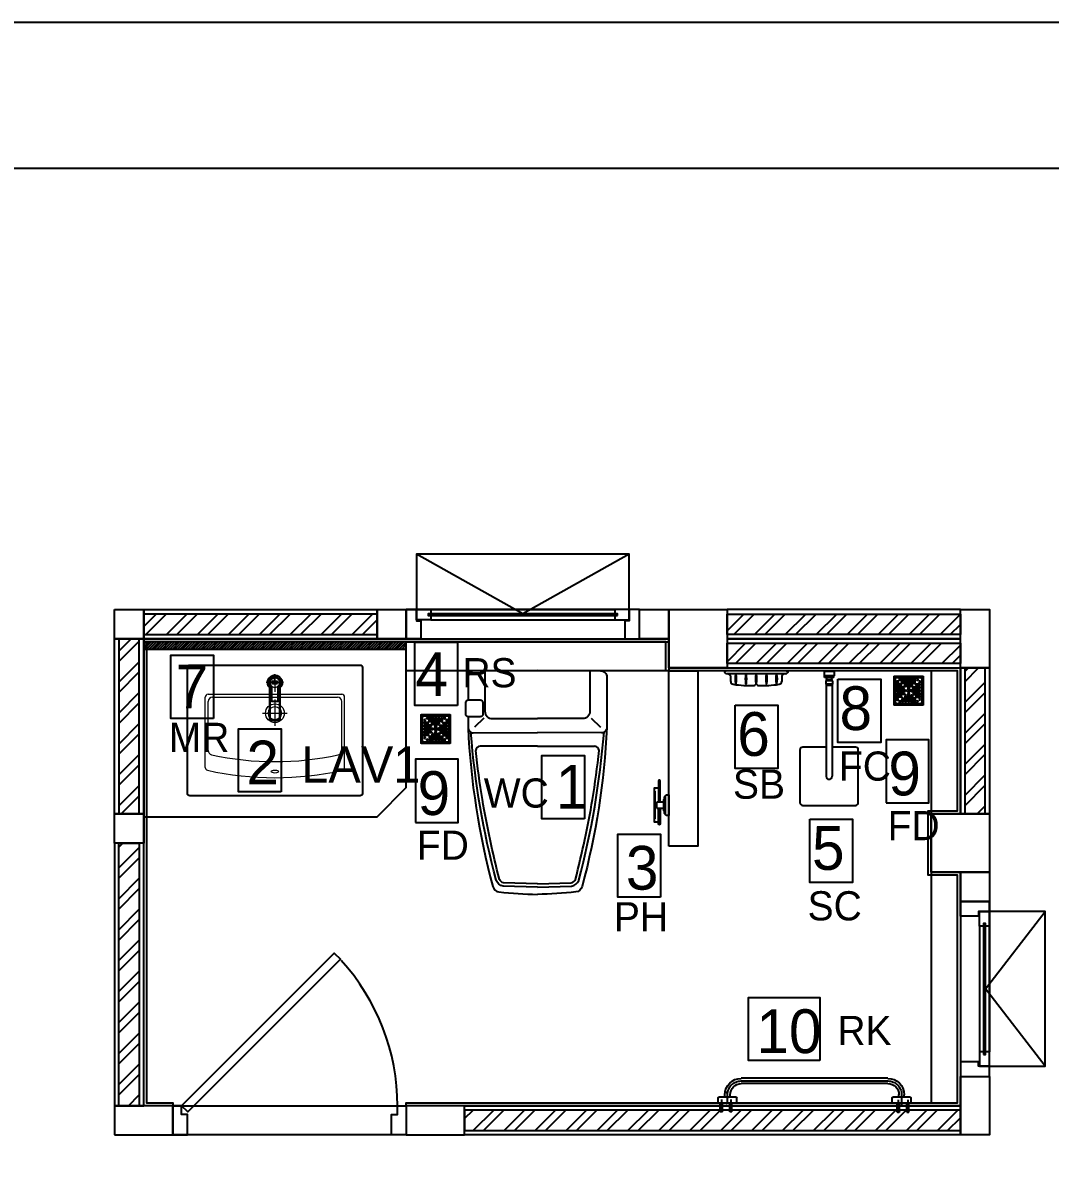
# Model space of a CAD drawing. Header units: inches. Extents: x -1366 to 1200, y -585 to 2545.
# Drawn here: x 527.78 to 533.06, y 1792.49 to 1798.32 of the extents above; entities that cross this region are included whole.
import ezdxf
from ezdxf.enums import TextEntityAlignment as Align

# ---------------------------------------------------------------- set-up
doc = ezdxf.new("R2010")
doc.units = ezdxf.units.IN
doc.header["$MEASUREMENT"] = 0
doc.header["$PDSIZE"] = 0.05
doc.linetypes.add('CENTER', pattern=[1.625, 1.25, -0.125, 0.125, -0.125])
doc.layers.get('0').update_dxf_attribs({"linetype": 'CONTINUOUS'})
for name, color, linetype in [('02___PRT_ALL_AXES', 7, 'CONTINUOUS'), ('COLM', 3, 'CONTINUOUS'), ('Counter', 6, 'CONTINUOUS'), ('DIM', 7, 'CONTINUOUS'), ('DIMS', 1, 'CONTINUOUS'), ('DOOR', 7, 'CONTINUOUS'), ('DOOR_SWNG', 1, 'CONTINUOUS'), ('FIXT', 5, 'CONTINUOUS'), ('Floor-Hatch', 251, 'CONTINUOUS'), ('HEAD', 7, 'CONTINUOUS'), ('SANITARY', 9, 'CONTINUOUS'), ('SN - Sanitary', 144, 'CONTINUOUS'), ('WALL', 7, 'CONTINUOUS'), ('Wall-1', 6, 'CONTINUOUS'), ('Wall-Tile', 4, 'CONTINUOUS'), ('WALL_HATC', 251, 'CONTINUOUS'), ('WC-DET', 8, 'CONTINUOUS'), ('WC-DET1', 15, 'CONTINUOUS'), ('WC-DET2', 15, 'CONTINUOUS'), ('WC-OUT', 9, 'CONTINUOUS'), ('WC-OUTL', 7, 'CONTINUOUS'), ('WC-SERIAL', 4, 'CONTINUOUS'), ('wind', 7, 'CONTINUOUS')]:
    doc.layers.add(name, color=color, linetype=linetype)
doc.layers.add('Bodr A3', color=13, linetype='CONTINUOUS', plot=False)
doc.layers.add('LAYER_1', color=5, linetype='CONTINUOUS', lineweight=50)
doc.styles.get("Standard").update_dxf_attribs({"font": 'THSarabunPSK.ttf'})
doc.styles.add('THAI', font='THSarabunPSK.ttf', dxfattribs={"height": 0.2})
doc.styles.add('Thai-S1', font='THSarabunPSK.ttf')
pattern_1 = [(224.99694, (483.1486, 1808.61976), (0.07954527, -0.07955375), []), (224.99694, (483.09556, 1808.61977), (0.07954527, -0.07955375), [])]

# ---------------------------------------------------------------- blocks, each defined once
blk = doc.blocks.new('VRH_FUVHU-W002AS_100 x100')
at = {"layer": 'SN - Sanitary'}
for points in [[(-48, -50), (48, -50, 0.414214), (50, -48), (50, 48, 0.414214), (48, 50), (-48, 50, 0.414214), (-50, 48), (-50, -48, 0.414214)], [(-40, -47), (40, -47, 0.414214), (47, -40), (47, 40, 0.414214), (40, 47), (-40, 47, 0.414214), (-47, 40), (-47, -40, 0.414214)], [(-40, -45), (40, -45, 0.414214), (45, -40), (45, 40, 0.414214), (40, 45), (-40, 45, 0.414214), (-45, 40), (-45, -40, 0.414214)], [(-17.5, 27.2, -1), (-22.8, 27.2), (-22.8, 38, -1), (-17.5, 38)], [(-7.5, 17, -1), (-12.8, 17), (-12.8, 38, -1), (-7.5, 38)], [(2.6, 10.8, -1), (-2.6, 10.8), (-2.6, 38, -1), (2.6, 38)], [(7.5, 17, 1), (12.8, 17), (12.8, 38, 1), (7.5, 38)], [(17.5, 27.2, 1), (22.8, 27.2), (22.8, 38, 1), (17.5, 38)], [(-27.2, 17.5, 1), (-27.2, 22.8), (-38, 22.8, 1), (-38, 17.5)], [(-17, 7.5, 1), (-17, 12.8), (-38, 12.8, 1), (-38, 7.5)], [(-10.8, -2.6, 1), (-10.8, 2.6), (-38, 2.6, 1), (-38, -2.6)], [(10.8, -2.6, -1), (10.8, 2.6), (38, 2.6, -1), (38, -2.6)], [(17, 7.5, -1), (17, 12.8), (38, 12.8, -1), (38, 7.5)], [(27.2, 17.5, -1), (27.2, 22.8), (38, 22.8, -1), (38, 17.5)], [(-17, -7.5, -1), (-17, -12.8), (-38, -12.8, -1), (-38, -7.5)], [(-27.2, -17.5, -1), (-27.2, -22.8), (-38, -22.8, -1), (-38, -17.5)], [(-17.5, -27.2, 1), (-22.8, -27.2), (-22.8, -38, 1), (-17.5, -38)], [(-7.5, -17, 1), (-12.8, -17), (-12.8, -38, 1), (-7.5, -38)], [(2.6, -10.8, 1), (-2.6, -10.8), (-2.6, -38, 1), (2.6, -38)], [(7.5, -17, -1), (12.8, -17), (12.8, -38, -1), (7.5, -38)], [(17, -7.5, 1), (17, -12.8), (38, -12.8, 1), (38, -7.5)], [(17.5, -27.2, -1), (22.8, -27.2), (22.8, -38, -1), (17.5, -38)], [(27.2, -17.5, 1), (27.2, -22.8), (38, -22.8, 1), (38, -17.5)]]:
    blk.add_lwpolyline(points, format="xyb", close=True, dxfattribs=at)
for points in [[(-47, 40), (-45, 40)], [(-40, 47), (-40, 45)], [(40, 47), (40, 45)], [(47, 40), (45, 40)], [(2, 0), (-2, 0)], [(0, -2), (0, 2)], [(-47, -40), (-45, -40)], [(-40, -47), (-40, -45)], [(40, -47), (40, -45)], [(47, -40), (45, -40)]]:
    blk.add_lwpolyline(points, dxfattribs=at)
for centre, radius in [((-30, 38), 2.64), ((30, 38), 2.64), ((-38, 30), 2.64), ((0, 0), 5), ((0, 0), 4), ((38, 30), 2.64), ((-38, -30), 2.64), ((-30, -38), 2.64), ((30, -38), 2.64), ((38, -30), 2.64)]:
    blk.add_circle(centre, radius, dxfattribs=at)
for radius, start, end in [(40.6, 101.6879, 108.2626), (38.9, 86.3226, 93.6774), (40.6, 71.7374, 78.3121), (40.6, 161.7374, 168.3121), (38.9, 176.3226, 183.6774), (38.9, 160.8012, 168.8398), (40.6, 145.9027, 154.4801), (35.8, 175.7776, 184.2224), (35.8, 159.0563, 167.8663), (38.9, 144.1822, 153.2733), (32.8, 175.3915, 184.6085), (32.8, 157.0415, 166.7399), (35.8, 140.4974, 150.7346), (30.8, 175.0942, 184.9058), (30.8, 155.4701, 165.8694), (32.8, 139.2775, 147.7606), (40.6, 115.5199, 124.0973), (38.9, 116.7267, 125.8178), (35.8, 119.2654, 129.5026), (32.8, 122.2394, 130.7225), (38.9, 101.1602, 109.1988), (35.8, 102.1337, 110.9437), (32.8, 103.2601, 112.9585), (30.8, 104.1306, 114.5299), (35.8, 85.7776, 94.2224), (32.8, 85.3915, 94.6085), (30.8, 85.0942, 94.9058), (38.9, 70.8012, 78.8398), (35.8, 69.0563, 77.8663), (32.8, 67.0415, 76.7399), (30.8, 65.4701, 75.8694), (40.6, 55.9027, 64.4801), (38.9, 54.1822, 63.2733), (35.8, 50.4974, 60.7346), (32.8, 49.2775, 57.7606), (32.8, 32.2394, 40.7225), (35.8, 29.2654, 39.5026), (30.8, 14.1306, 24.5299), (32.8, 13.2601, 22.9585), (30.8, 355.0942, 4.9058), (38.9, 26.7267, 35.8178), (32.8, 355.3915, 4.6085), (35.8, 12.1337, 20.9437), (40.6, 25.5199, 34.0973), (35.8, 355.7776, 4.2224), (38.9, 11.1602, 19.1988), (40.6, 11.6879, 18.2626), (38.9, 356.3226, 3.6774), (40.6, 191.6879, 198.2626), (38.9, 191.1602, 199.1988), (40.6, 205.5199, 214.0973), (35.8, 192.1337, 200.9437), (38.9, 206.7267, 215.8178), (32.8, 193.2601, 202.9585), (35.8, 209.2654, 219.5026), (30.8, 194.1306, 204.5299), (32.8, 212.2394, 220.7225), (35.8, 230.4974, 240.7346), (38.9, 234.1822, 243.2733), (40.6, 235.9027, 244.4801), (32.8, 229.2775, 237.7606), (30.8, 245.4701, 255.8694), (32.8, 247.0415, 256.7399), (35.8, 249.0563, 257.8663), (38.9, 250.8012, 258.8398), (40.6, 251.7374, 258.3121), (30.8, 265.0942, 274.9058), (32.8, 265.3915, 274.6085), (35.8, 265.7776, 274.2224), (38.9, 266.3226, 273.6774), (30.8, 284.1306, 294.5299), (32.8, 283.2601, 292.9585), (35.8, 282.1337, 290.9437), (38.9, 281.1602, 289.1988), (40.6, 281.6879, 288.2626), (32.8, 302.2394, 310.7225), (35.8, 299.2654, 309.5026), (38.9, 296.7267, 305.8178), (40.6, 295.5199, 304.0973), (32.8, 319.2775, 327.7606), (35.8, 320.4974, 330.7346), (30.8, 335.4701, 345.8694), (32.8, 337.0415, 346.7399), (38.9, 324.1822, 333.2733), (35.8, 339.0563, 347.8663), (40.6, 325.9027, 334.4801), (38.9, 340.8012, 348.8398), (40.6, 341.7374, 348.3121)]:
    blk.add_arc((0, 0), radius, start, end, dxfattribs=at)
blk = doc.blocks.new('PM753P')
at = {"layer": 'WC-DET'}
for points in [[(-0.061, -0.029), (-0.061, -0.035)], [(-0.0595, -0.029), (-0.0595, -0.035)], [(-0.0362, -0.029), (-0.0362, -0.035)], [(0.03, -0.011), (-0.03, -0.011)], [(-0.02, -0.014), (0.02, -0.014)], [(0.0352, -0.029), (0.0352, -0.035)], [(-0.048, -0.047), (0.047, -0.047)], [(-0.0433, -0.0485), (0.0417, -0.0485)]]:
    blk.add_lwpolyline(points, dxfattribs=at)
at = {"layer": 'WC-OUT'}
blk.add_lwpolyline([(0.02, -0.0145), (0.02, -0.0155, -0.414214), (0.0185, -0.017), (-0.0185, -0.017, -0.414214), (-0.02, -0.0155), (-0.02, -0.0145, 0.414214), (-0.0205, -0.014), (-0.0285, -0.014, -0.414214), (-0.03, -0.0125), (-0.03, -0.0115, 0.414214), (-0.0305, -0.011), (-0.032, -0.011, -0.414214), (-0.035, -0.008), (-0.035, 0), (0.035, 0), (0.035, -0.008, -0.414214), (0.032, -0.011), (0.0305, -0.011, 0.414214), (0.03, -0.0115), (0.03, -0.0125, -0.414214), (0.0285, -0.014), (0.0205, -0.014, 0.414214)], format="xyb", close=True, dxfattribs=at)
for points in [[(-0.011, -0.029), (-0.083, -0.029, 1), (-0.083, -0.035), (-0.011, -0.035)], [(0.011, -0.017), (0.011, -0.039, -0.181818), (-0.011, -0.039), (-0.011, -0.017)], [(0.011, -0.029), (0.064, -0.029, -1), (0.064, -0.035), (0.011, -0.035)]]:
    blk.add_lwpolyline(points, format="xyb", dxfattribs=at)
blk.add_lwpolyline([(-0.058, -0.035), (-0.058, -0.05), (0.057, -0.05), (0.057, -0.035)], dxfattribs=at)
blk.add_arc((-0.0828, -0.0319), 0.00287, 265.7151, 94.6963, dxfattribs=at)
at = {"layer": 'WC-SERIAL', "flags": 8}
blk.add_attdef('PM753', text='', height=0.03, dxfattribs=at).set_placement((0.007, -0.1009), align=Align.MIDDLE)
blk = doc.blocks.new('A$Cf44c07b2')
at = {"layer": 'WC-OUT'}
for p, q in [((0.0794, 0.1169), (0.5821, 0.1169)), ((0.0794, 0.0989), (0.5821, 0.0989)), ((0, 0.0329), (0, 0.0496)), ((0.0022, 0.0519), (0.0234, 0.0519)), ((0.0234, 0.0519), (0.0234, 0.0608)), ((0.0234, 0.0519), (0.0627, 0.0519)), ((0.0413, 0.0519), (0.0413, 0.0612)), ((0.065, 0.0329), (0.065, 0.0496)), ((0.5967, 0.0329), (0.5967, 0.0496)), ((0.5989, 0.0519), (0.6594, 0.0519)), ((0.6202, 0.0519), (0.6202, 0.0608)), ((0.6381, 0.0519), (0.6381, 0.0608)), ((0.6617, 0.0329), (0.6617, 0.0496)), ((0.065, 0.0329), (0, 0.0329)), ((0.6617, 0.0329), (0.5967, 0.0329))]:
    blk.add_line(p, q, dxfattribs=at)
at = {"layer": 'WC-OUT', "color": 251, "linetype": 'CENTER'}
for p, q in [((0.5821, 0.1079), (0.0794, 0.1079)), ((0.0112, 0.0437), (0.0112, 0)), ((0.0324, 0.0608), (0.0324, 0.0252)), ((0.0437, 0.0437), (0.0437, 0)), ((0.6179, 0.0442), (0.6179, 0.0005)), ((0.6292, 0.0519), (0.6292, 0.0608)), ((0.6292, 0.0306), (0.6292, 0.0503)), ((0.6503, 0.0442), (0.6503, 0.0005)), ((0.0072, 0.0222), (0.0079, 0.0202)), ((0.0073, 0.0224), (0.0086, 0.0224)), ((0.0074, 0.0224), (0.0074, 0.0329)), ((0.0074, 0.0045), (0.0074, 0.0215)), ((0.0077, 0.0045), (0.0074, 0.0045)), ((0.0075, 0.0018), (0.0079, 0.0046)), ((0.0077, 0.0045), (0.0076, 0.0045)), ((0.0085, 0.0045), (0.0077, 0.0045)), ((0.0087, 0.0222), (0.0079, 0.0202)), ((0.0143, 0.0011), (0.0081, 0.0011)), ((0.0139, 0.0045), (0.0085, 0.0045)), ((0.0098, 0.0045), (0.0088, 0.0025)), ((0.0131, 0.0017), (0.0093, 0.0017)), ((0.0111, 0.0045), (0.0111, 0.0174)), ((0.0114, 0.0174), (0.0111, 0.0174)), ((0.0114, 0.0045), (0.0114, 0.0174)), ((0.0126, 0.0045), (0.0136, 0.0025)), ((0.0137, 0.0222), (0.0145, 0.0202)), ((0.0152, 0.0224), (0.0139, 0.0224)), ((0.0147, 0.0045), (0.0139, 0.0045)), ((0.0153, 0.0222), (0.0145, 0.0202)), ((0.0149, 0.0018), (0.0145, 0.0046)), ((0.015, 0.0045), (0.0147, 0.0045)), ((0.0149, 0.0045), (0.0147, 0.0045)), ((0.015, 0.0224), (0.015, 0.0329)), ((0.015, 0.0045), (0.015, 0.0214)), ((0.0396, 0.0222), (0.0404, 0.0202)), ((0.0397, 0.0224), (0.0411, 0.0224)), ((0.0399, 0.0224), (0.0399, 0.0329)), ((0.0399, 0.0045), (0.0399, 0.0215)), ((0.0402, 0.0045), (0.0399, 0.0045)), ((0.04, 0.0018), (0.0404, 0.0046)), ((0.0402, 0.0045), (0.04, 0.0045)), ((0.0409, 0.0045), (0.0402, 0.0045)), ((0.0412, 0.0222), (0.0404, 0.0202)), ((0.0468, 0.0011), (0.0405, 0.0011)), ((0.0464, 0.0045), (0.0409, 0.0045)), ((0.0423, 0.0045), (0.0413, 0.0025)), ((0.0456, 0.0017), (0.0418, 0.0017)), ((0.0435, 0.0045), (0.0435, 0.0174)), ((0.0438, 0.0174), (0.0435, 0.0174)), ((0.0438, 0.0045), (0.0438, 0.0174)), ((0.0451, 0.0045), (0.0461, 0.0025)), ((0.0462, 0.0222), (0.047, 0.0202)), ((0.0476, 0.0224), (0.0463, 0.0224)), ((0.0471, 0.0045), (0.0464, 0.0045)), ((0.0478, 0.0222), (0.047, 0.0202)), ((0.0473, 0.0018), (0.047, 0.0046)), ((0.0474, 0.0045), (0.0471, 0.0045)), ((0.0473, 0.0045), (0.0471, 0.0045)), ((0.0474, 0.0224), (0.0474, 0.0329)), ((0.0474, 0.0045), (0.0474, 0.0214)), ((0.6138, 0.0227), (0.6146, 0.0207)), ((0.6139, 0.0229), (0.6153, 0.0229)), ((0.6141, 0.0229), (0.6141, 0.0334)), ((0.6141, 0.005), (0.6141, 0.0219)), ((0.6141, 0.005), (0.6144, 0.005)), ((0.6142, 0.0023), (0.6146, 0.0051)), ((0.6142, 0.005), (0.6144, 0.005)), ((0.6144, 0.005), (0.6152, 0.005)), ((0.6154, 0.0227), (0.6146, 0.0207)), ((0.6148, 0.0016), (0.621, 0.0016)), ((0.6152, 0.005), (0.6206, 0.005)), ((0.6165, 0.005), (0.6155, 0.003)), ((0.616, 0.0022), (0.6198, 0.0022)), ((0.6178, 0.005), (0.6178, 0.0179)), ((0.6178, 0.0179), (0.618, 0.0179)), ((0.618, 0.005), (0.618, 0.0179)), ((0.6193, 0.005), (0.6203, 0.003)), ((0.6204, 0.0227), (0.6212, 0.0207)), ((0.6218, 0.0229), (0.6205, 0.0229)), ((0.6206, 0.005), (0.6214, 0.005)), ((0.622, 0.0227), (0.6212, 0.0207)), ((0.6216, 0.0023), (0.6212, 0.0051)), ((0.6214, 0.005), (0.6217, 0.005)), ((0.6214, 0.005), (0.6216, 0.005)), ((0.6217, 0.0229), (0.6217, 0.0334)), ((0.6217, 0.005), (0.6217, 0.022)), ((0.6463, 0.0227), (0.647, 0.0207)), ((0.6464, 0.0229), (0.6477, 0.0229)), ((0.6466, 0.0229), (0.6466, 0.0334)), ((0.6466, 0.005), (0.6466, 0.0219)), ((0.6466, 0.005), (0.6469, 0.005)), ((0.6467, 0.0023), (0.6471, 0.0051)), ((0.6467, 0.005), (0.6469, 0.005)), ((0.6469, 0.005), (0.6476, 0.005)), ((0.6478, 0.0227), (0.647, 0.0207)), ((0.6472, 0.0016), (0.6535, 0.0016)), ((0.6476, 0.005), (0.6531, 0.005)), ((0.6489, 0.005), (0.648, 0.003)), ((0.6485, 0.0022), (0.6522, 0.0022)), ((0.6502, 0.005), (0.6502, 0.0179)), ((0.6502, 0.0179), (0.6505, 0.0179)), ((0.6505, 0.005), (0.6505, 0.0179)), ((0.6517, 0.005), (0.6527, 0.003)), ((0.6528, 0.0227), (0.6536, 0.0207)), ((0.6543, 0.0229), (0.653, 0.0229)), ((0.6531, 0.005), (0.6538, 0.005)), ((0.6544, 0.0227), (0.6536, 0.0207)), ((0.654, 0.0023), (0.6536, 0.0051)), ((0.6538, 0.005), (0.6541, 0.005)), ((0.6538, 0.005), (0.654, 0.005)), ((0.6541, 0.0229), (0.6541, 0.0334)), ((0.6541, 0.005), (0.6541, 0.022))]:
    blk.add_line(p, q, dxfattribs=at)
for centre in [(0.0112, 0.0202), (0.0437, 0.0202), (0.6179, 0.0207), (0.6503, 0.0207)]:
    blk.add_circle(centre, 0.00118, dxfattribs=at)
at = {"layer": 'WC-OUT'}
for centre, radius, start, end in [((0.0794, 0.0608), 0.056, 90, 180), ((0.5821, 0.0608), 0.056, 0, 90), ((0.0794, 0.0608), 0.0381, 90, 180), ((0.5821, 0.0608), 0.0381, 0, 90), ((0.0022, 0.0496), 0.00224, 90, 180), ((0.0627, 0.0496), 0.00224, 0, 90), ((0.5989, 0.0496), 0.00224, 90, 180), ((0.6594, 0.0496), 0.00224, 0, 90)]:
    blk.add_arc(centre, radius, start, end, dxfattribs=at)
at = {"layer": 'WC-OUT', "color": 251, "linetype": 'CENTER'}
for centre, radius, start, end in [((0.0794, 0.0608), 0.0471, 90, 180), ((0.5821, 0.0608), 0.0471, 0, 90), ((0.0073, 0.0223), 0.00014, 90, 201.1557), ((0.0081, 0.0017), 0.00056, 172.2348, 270), ((0.0081, 0.0042), 0.000472, 36.4635, 143.5365), ((0.0086, 0.0223), 0.00014, 338.8443, 90), ((0.0093, 0.0022), 0.00056, 153.4349, 270), ((0.0131, 0.0022), 0.00056, 270, 26.5651), ((0.0139, 0.0223), 0.00014, 90, 201.1557), ((0.0143, 0.0042), 0.000472, 36.4635, 143.5365), ((0.0143, 0.0017), 0.00056, 270, 7.7652), ((0.0152, 0.0223), 0.00014, 338.8443, 90), ((0.0397, 0.0223), 0.00014, 90, 201.1557), ((0.0405, 0.0017), 0.00056, 172.2348, 270), ((0.0406, 0.0042), 0.000472, 36.4635, 143.5365), ((0.0411, 0.0223), 0.00014, 338.8443, 90), ((0.0418, 0.0022), 0.00056, 153.4349, 270), ((0.0456, 0.0022), 0.00056, 270, 26.5651), ((0.0463, 0.0223), 0.00014, 90, 201.1557), ((0.0468, 0.0042), 0.000472, 36.4635, 143.5365), ((0.0468, 0.0017), 0.00056, 270, 7.7652), ((0.0476, 0.0223), 0.00014, 338.8443, 90), ((0.6139, 0.0228), 0.00014, 90, 201.1557), ((0.6148, 0.0022), 0.00056, 172.2348, 270), ((0.6148, 0.0047), 0.000472, 36.4635, 143.5365), ((0.6153, 0.0228), 0.00014, 338.8443, 90), ((0.616, 0.0027), 0.00056, 153.4349, 270), ((0.6198, 0.0027), 0.00056, 270, 26.5651), ((0.6205, 0.0228), 0.00014, 90, 201.1557), ((0.621, 0.0047), 0.000472, 36.4635, 143.5365), ((0.621, 0.0022), 0.00056, 270, 7.7652), ((0.6218, 0.0228), 0.00014, 338.8443, 90), ((0.6464, 0.0228), 0.00014, 90, 201.1557), ((0.6472, 0.0022), 0.00056, 172.2348, 270), ((0.6473, 0.0047), 0.000472, 36.4635, 143.5365), ((0.6477, 0.0228), 0.00014, 338.8443, 90), ((0.6485, 0.0027), 0.00056, 153.4349, 270), ((0.6522, 0.0027), 0.00056, 270, 26.5651), ((0.653, 0.0228), 0.00014, 90, 201.1557), ((0.6534, 0.0047), 0.000472, 36.4635, 143.5365), ((0.6535, 0.0022), 0.00056, 270, 7.7652), ((0.6543, 0.0228), 0.00014, 338.8443, 90)]:
    blk.add_arc(centre, radius, start, end, dxfattribs=at)
blk.add_point((0.6292, 0.0503), dxfattribs=at)
at = {"layer": 'WC-OUT'}
blk.add_point((0.6292, 0.0328), dxfattribs=at)
blk = doc.blocks.new('ct0150p')
at = {"layer": 'WC-OUT', "color": 251, "linetype": 'CENTER'}
blk.add_point((0.6005, 0.0357), dxfattribs=at)
at = {"layer": 'WC-OUT'}
blk.add_point((0.6005, -0.0012), dxfattribs=at)
blk.add_blockref('A$Cf44c07b2', (-0.0323, -0.0329))
blk = doc.blocks.new('C805P')
at = {"layer": 'DIMS', "linetype": 'ByBlock'}
for p in [(-0.11, 0), (0.11, 0), (0.11, 0)]:
    blk.add_point(p, dxfattribs=at)
at = {"layer": 'WC-DET1'}
blk.add_line((0.0975, -0.01), (-0.0975, -0.01), dxfattribs=at)
for centre, radius, start, end in [((0.0349, -0.0275), 0.1074, 171.1982, 188.8018), ((-0.07, -0.0113), 0.00125, 8.8018, 171.1982), ((-0.1749, -0.0275), 0.1074, 351.1982, 8.8018), ((0.0699, -0.0275), 0.1074, 171.1982, 188.8018), ((-0.035, -0.0113), 0.00125, 8.8018, 171.1982), ((-0.1399, -0.0275), 0.1074, 351.1982, 8.8018), ((0.1049, -0.0275), 0.1074, 171.1982, 188.8018), ((0, -0.0113), 0.00125, 8.8018, 171.1982), ((-0.1049, -0.0275), 0.1074, 351.1982, 8.8018), ((0.1399, -0.0275), 0.1074, 171.1982, 188.8018), ((0.035, -0.0113), 0.00125, 8.8018, 171.1982), ((-0.0699, -0.0275), 0.1074, 351.1982, 8.8018), ((0.1749, -0.0275), 0.1074, 171.1982, 188.8018), ((0.07, -0.0113), 0.00125, 8.8018, 171.1982), ((-0.0349, -0.0275), 0.1074, 351.1982, 8.8018), ((-0.07, -0.0437), 0.00125, 188.8018, 351.1982), ((-0.035, -0.0437), 0.00125, 188.8018, 351.1982), ((0, -0.0437), 0.00125, 188.8018, 351.1982), ((0.035, -0.0437), 0.00125, 188.8018, 351.1982), ((0.07, -0.0437), 0.00125, 188.8018, 351.1982)]:
    blk.add_arc(centre, radius, start, end, dxfattribs=at)
at = {"layer": 'WC-OUTL'}
for p, q in [((-0.11, 0), (-0.1025, 0)), ((0.1025, 0), (-0.1025, 0)), ((0.1025, 0), (0.11, 0)), ((-0.0975, -0.01), (-0.1, -0.01)), ((-0.0875, -0.036), (-0.0875, -0.02)), ((0.0875, -0.02), (0.0875, -0.036)), ((0.1, -0.01), (0.0975, -0.01))]:
    blk.add_line(p, q, dxfattribs=at)
for centre, radius, start, end in [((-0.1, 0), 0.01, 180, 270), ((0.1, 0), 0.01, 270, 0), ((-0.0975, -0.02), 0.01, 0, 90), ((-0.0775, -0.036), 0.01, 180, 264.1326), ((0.0775, -0.036), 0.01, 275.8674, 0), ((0.0975, -0.02), 0.01, 90, 180), ((-0.0233, 0.3009), 0.3512, 260.9568, 272.6453), ((-0.0071, -0.045), 0.005, 269.4695, 340.3964), ((0, -0.0475), 0.0025, 19.6036, 160.3964), ((0.0071, -0.045), 0.005, 199.6036, 270.5305), ((0.0233, 0.3009), 0.3512, 267.3547, 279.0432)]:
    blk.add_arc(centre, radius, start, end, dxfattribs=at)
at = {"layer": 'WC-SERIAL', "flags": 3}
blk.add_attdef('SERIAL', text='', height=0.0121, dxfattribs=at).set_placement((0.0038, -0.0654), align=Align.TOP_CENTER)
blk = doc.blocks.new('dr080sl3')
at = {"layer": 'DOOR'}
for points in [[(-0.37, 0.05), (0.1533, 0.5733), (0.1745, 0.552), (-0.3488, 0.0288)], [(-0.4, 0.05), (-0.4, -0.05), (-0.35, -0.05), (-0.35, 0.02), (-0.37, 0.02), (-0.37, 0.05)], [(0.4, 0.05), (0.4, -0.05), (0.35, -0.05), (0.35, 0.02), (0.37, 0.02), (0.37, 0.05)]]:
    blk.add_lwpolyline(points, close=True, dxfattribs=at)
at = {"layer": 'DOOR_SWNG'}
blk.add_arc((-0.37, 0.05), 0.74, 0, 42.2737, dxfattribs=at)
blk = doc.blocks.new('ct1113ap')
h = blk.add_hatch()
h.set_pattern_fill('ANSI31', color=1, style=0)
h.set_pattern_definition([(45, (-850.48847, 321.96483), (-0.088388348, 0.088388348), [])])
h.paths.add_polyline_path([(1.5, 2.1, 1), (-1.5, 2.1, 1)])
h.paths.add_polyline_path([(1.1, 2.1, -1), (-1.1, 2.1, -1)], flags=16)
h.paths.add_polyline_path([(1.5, -5.3, 1), (-1.5, -5.3, 1)])
h.paths.add_polyline_path([(1.1, -5.3, -1), (-1.1, -5.3, -1)], flags=16)
h.paths.add_polyline_path([(2.7, -6.8), (1.5, -6.8), (1.5, -8), (2.7, -8)])
h.paths.add_polyline_path([(-0.6, 4.4, -3.621207), (0.6, 4.4), (0.8, 4.1, 3.20425), (-0.9, 4.1)])
h.paths.add_polyline_path([(1.1, -2.5), (-1.5, -2.5), (-1.5, -2.9), (1.1, -2.9), (1.1, -3.7), (1.5, -3.7), (1.5, -1.8), (1.1, -1.8)])
h.paths.add_polyline_path([(1.1, -0.3), (-1.5, -0.3), (-1.5, -0.7), (1.1, -0.7), (1.1, -1.5), (1.5, -1.5), (1.5, 0.4), (1.1, 0.4)])
at = {"color": 7, "linetype": 'Continuous'}
for p, q in [((-130, 14), (-130, -14)), ((-64, -11), (-64, 11)), ((-63, 12), (-14, 12)), ((-14, -12), (-63, -12))]:
    blk.add_line(p, q, dxfattribs=at)
at = {"color": 6, "linetype": 'Continuous'}
for p, q in [((-129, 14.2), (-129, -14.2)), ((-127, 16.2), (-127, 17)), ((-63.5, -11.1), (-63.5, 11.1)), ((-63, 12), (-63, 11.6)), ((-63, 11.6), (-14, 11.6)), ((-14, 12), (-14, 11.6)), ((-127, -16.2), (-127, -17)), ((-63, -12), (-63, -11.6)), ((-14, -11.6), (-63, -11.6)), ((-14, -12), (-14, -11.6))]:
    blk.add_line(p, q, dxfattribs=at)
at = {"color": 6}
for p, q in [((-0.6, 4.4), (-0.9, 4.1)), ((0.8, 4.1), (0.6, 4.4))]:
    blk.add_line(p, q, dxfattribs=at)
at = {"color": 6, "linetype": 'CENTER'}
blk.add_line((2, 0), (28.8, 0), dxfattribs=at)
at = {"color": 7, "linetype": 'Continuous'}
for centre, radius, start, end in [((-127, 14), 3, 90, 180), ((-63, 11), 1, 90, 180), ((-14, 15), 3, 270, 312.9703), ((0, 0), 17.5, 227.0297, 132.9703), ((-127, -14), 3, 180, 270), ((-63, -11), 1, 180, 270), ((-14, -15), 3, 47.0297, 90)]:
    blk.add_arc(centre, radius, start, end, dxfattribs=at)
at = {"color": 6, "linetype": 'Continuous'}
for centre, start, end in [((-14, 15.1), 270.0283, 313.2038), ((-14, -15.1), 46.7962, 89.9717)]:
    blk.add_arc(centre, 3.49, start, end, dxfattribs=at)
for points, knots in [([(-129, 14.2), (-129.1, 14.2), (-129.4, 14.2), (-129.6, 14.1), (-129.8, 14.1), (-129.9, 14.1), (-130, 14), (-130, 14), (-130, 14), (-130, 14)], [0, 0, 0, 0, 0.37083, 0.686781, 0.809347, 0.902724, 0.937689, 0.964954, 1, 1, 1, 1]), ([(-127, 16.2), (-127.3, 16.2), (-127.8, 16.1), (-128.5, 15.6), (-128.9, 14.9), (-129, 14.4), (-129, 14.2)], [0, 0, 0, 0, 0.251576, 0.502087, 0.751307, 1, 1, 1, 1]), ([(-64, 11), (-64, 11), (-64, 11), (-63.9, 11), (-63.8, 11.1), (-63.7, 11.1), (-63.6, 11.1), (-63.5, 11.1)], [0, 0, 0, 0, 0.033642, 0.095139, 0.310943, 0.62784, 1, 1, 1, 1]), ([(-63.5, 11.1), (-63.5, 11.1), (-63.5, 11.3), (-63.4, 11.4), (-63.2, 11.6), (-63.1, 11.6), (-63, 11.6)], [0, 0, 0, 0, 0.248974, 0.49844, 0.748767, 1, 1, 1, 1]), ([(-11.9, 12.8), (-11.9, 12.8), (-11.9, 12.8), (-11.9, 12.8), (-11.9, 12.8), (-11.8, 12.7), (-11.7, 12.6), (-11.6, 12.6), (-11.6, 12.5)], [0, 0, 0, 0, 0.029366, 0.087835, 0.178504, 0.299273, 0.616465, 1, 1, 1, 1]), ([(-11.6, 12.5), (-11, 13.1), (-9.7, 14.1), (-7.6, 15.4), (-5.3, 16.3), (-2.9, 16.9), (-0.4, 17.2), (2.1, 17), (4.5, 16.6), (6.9, 15.7), (9, 14.6), (11, 13.1), (12.8, 11.4), (14.3, 9.4), (15.5, 7.2), (16.3, 4.9), (16.9, 2.5), (17, 0.8), (17, 0)], [0, 0, 0, 0, 0.062313, 0.124704, 0.187205, 0.249822, 0.312517, 0.375223, 0.437872, 0.500414, 0.562837, 0.62517, 0.687469, 0.749798, 0.81221, 0.874726, 0.937336, 1, 1, 1, 1]), ([(17, 0), (17, -0.8), (16.9, -2.5), (16.3, -4.9), (15.5, -7.2), (14.3, -9.4), (12.8, -11.4), (11, -13.1), (9, -14.6), (6.9, -15.7), (4.5, -16.6), (2.1, -17), (-0.4, -17.2), (-2.9, -16.9), (-5.3, -16.3), (-7.6, -15.4), (-9.7, -14.1), (-11, -13.1), (-11.6, -12.5)], [0, 0, 0, 0, 0.062697, 0.125333, 0.18786, 0.250273, 0.312598, 0.37489, 0.437216, 0.499632, 0.562167, 0.624809, 0.687509, 0.750197, 0.81281, 0.875306, 0.937693, 1, 1, 1, 1]), ([(-129, -14.2), (-129.1, -14.2), (-129.4, -14.2), (-129.6, -14.1), (-129.8, -14.1), (-129.9, -14.1), (-130, -14), (-130, -14), (-130, -14), (-130, -14)], [0, 0, 0, 0, 0.37083, 0.686781, 0.809347, 0.902724, 0.937689, 0.964954, 1, 1, 1, 1]), ([(-129, -14.2), (-129, -14.4), (-128.9, -14.9), (-128.5, -15.6), (-127.8, -16.1), (-127.3, -16.2), (-127, -16.2)], [0, 0, 0, 0, 0.248784, 0.49809, 0.74852, 1, 1, 1, 1]), ([(-64, -11), (-64, -11), (-64, -11), (-63.9, -11), (-63.8, -11.1), (-63.7, -11.1), (-63.6, -11.1), (-63.5, -11.1)], [0, 0, 0, 0, 0.033642, 0.095139, 0.310943, 0.62784, 1, 1, 1, 1]), ([(-63, -11.6), (-63.1, -11.6), (-63.2, -11.6), (-63.4, -11.4), (-63.5, -11.3), (-63.5, -11.1), (-63.5, -11.1)], [0, 0, 0, 0, 0.251439, 0.50194, 0.751233, 1, 1, 1, 1]), ([(-11.9, -12.8), (-11.9, -12.8), (-11.9, -12.8), (-11.9, -12.8), (-11.9, -12.8), (-11.8, -12.7), (-11.7, -12.6), (-11.6, -12.6), (-11.6, -12.5)], [0, 0, 0, 0, 0.029366, 0.087835, 0.178504, 0.299273, 0.616465, 1, 1, 1, 1])]:
    blk.add_open_spline(points, degree=3, knots=knots, dxfattribs=at)
at = {"layer": '02___PRT_ALL_AXES', "color": 7, "linetype": 'Continuous'}
for p, q in [((-4.1, 17), (-127, 17)), ((-127, -17), (-4.1, -17))]:
    blk.add_line(p, q, dxfattribs=at)
at = {"layer": '02___PRT_ALL_AXES', "color": 6, "linetype": 'Continuous'}
for p, q in [((-6.7, 16.2), (-127, 16.2)), ((-127, -16.2), (-6.7, -16.2))]:
    blk.add_line(p, q, dxfattribs=at)
at = {"layer": '02___PRT_ALL_AXES', "color": 7, "linetype": 'Continuous'}
blk.add_arc((0, 0), 25, 222.8438, 137.1562, dxfattribs=at)
at = {"layer": '02___PRT_ALL_AXES', "color": 6, "linetype": 'Continuous'}
blk.add_arc((0, 0), 24, 225.1054, 134.8946, dxfattribs=at)
at = {"layer": 'LAYER_1', "color": 6}
for p, q in [((1.1, 0.4), (1.1, -0.3)), ((1.5, 0.4), (1.1, 0.4)), ((1.5, -1.5), (1.5, 0.4)), ((1.1, -0.3), (-1.5, -0.3)), ((-1.5, -0.3), (-1.5, -0.7)), ((-1.5, -0.7), (1.1, -0.7)), ((1.1, -2.5), (-1.5, -2.5)), ((-1.5, -2.5), (-1.5, -2.9)), ((-1.5, -2.9), (1.1, -2.9)), ((1.1, -0.7), (1.1, -1.5)), ((1.1, -1.5), (1.5, -1.5)), ((1.1, -1.8), (1.1, -2.5)), ((1.5, -1.8), (1.1, -1.8)), ((1.1, -2.9), (1.1, -3.7)), ((1.1, -3.7), (1.5, -3.7)), ((1.5, -3.7), (1.5, -1.8)), ((2.7, -6.8), (1.5, -6.8)), ((1.5, -6.8), (1.5, -8)), ((1.5, -8), (2.7, -8)), ((2.7, -6.8), (2.7, -8))]:
    blk.add_line(p, q, dxfattribs=at)
for centre, radius in [((0, 2.1), 1.5), ((0, 2.1), 1.1), ((0, -5.3), 1.5), ((0, -5.3), 1.1)]:
    blk.add_circle(centre, radius, dxfattribs=at)
for radius, start, end in [(1.5, 304.1538, 234.8243), (1.1, 300.284, 238.5338)]:
    blk.add_arc((0, 5.3), radius, start, end, dxfattribs=at)
blk = doc.blocks.new('TF0504P-Acacia')
at = {"layer": 'WC-DET', "lineweight": 13}
for p, q in [((0.0001, -0.0321), (0, -0.092)), ((0.0289, -0.06), (-0.0298, -0.06)), ((-0.239, -0.3509), (-0.239, -0.11)), ((-0.229, -0.1), (0.229, -0.1)), ((-0.214, -0.11), (0.214, -0.11)), ((0.239, -0.3509), (0.239, -0.11)), ((-0.229, -0.2928), (-0.229, -0.125)), ((0, -0.1185), (0, -0.2083)), ((0.229, -0.2928), (0.229, -0.125)), ((-0.0431, -0.165), (0.0415, -0.165))]:
    blk.add_line(p, q, dxfattribs=at)
for centre, radius in [((0, -0.06), 0.0175), ((0, -0.165), 0.032), ((0, -0.165), 0.0225)]:
    blk.add_circle(centre, radius, dxfattribs=at)
for centre, radius, start, end in [((-0.229, -0.11), 0.01, 90, 180), ((-0.214, -0.125), 0.015, 90, 180), ((0.214, -0.125), 0.015, 0, 90), ((0.229, -0.11), 0.01, 0, 90), ((-0.214, -0.2928), 0.015, 180, 257.6249), ((0, 0.6825), 1.0135, 257.6249, 282.3751), ((0.214, -0.2928), 0.015, 282.3751, 0), ((-0.229, -0.3509), 0.01, 180, 257.5062), ((0, 0.6816), 1.0676, 257.495, 282.505), ((0.229, -0.3509), 0.01, 282.4938, 0)]:
    blk.add_arc(centre, radius, start, end, dxfattribs=at)
blk.add_ellipse((0, -0.3649), major_axis=(-0.0125, 0), ratio=0.4, dxfattribs=at)
at = {"layer": 'WC-OUT'}
blk.add_lwpolyline([(-0.292, -0.448, -0.414214), (-0.3, -0.44), (-0.3, -0.008, -0.414214), (-0.292, 0), (0.292, 0, -0.414214), (0.3, -0.008), (0.3, -0.44, -0.414214), (0.292, -0.448)], format="xyb", close=True, dxfattribs=at)
at = {"layer": 'WC-OUT', "xscale": -0.001, "yscale": 0.001, "zscale": 0.001, "rotation": 270}
blk.add_blockref('ct1113ap', (0, -0.06), dxfattribs=at)
at = {"layer": 'WC-SERIAL', "flags": 3}
blk.add_attdef('SERIAL', text='', height=0.025, dxfattribs=at).set_placement((0.0039, -0.2584), align=Align.CENTER)
blk = doc.blocks.new('CT002P')
at = {"layer": 'WC-DET1'}
for p, q in [((-0.0159, 0), (-0.0159, -0.0025)), ((0.0159, 0), (-0.0159, 0)), ((0.0159, 0), (0.0159, -0.0025)), ((-0.0169, -0.0025), (-0.0169, -0.0164)), ((-0.0161, -0.0025), (-0.0169, -0.0025)), ((0.0169, -0.0164), (-0.0169, -0.0164)), ((0.0169, -0.0025), (-0.0161, -0.0025)), ((-0.0159, -0.0223), (-0.0159, -0.0164)), ((0.0159, -0.0223), (-0.0159, -0.0223)), ((0.0114, -0.0339), (-0.0114, -0.0339)), ((-0.0114, -0.0339), (-0.0114, -0.0453)), ((-0.0099, -0.0299), (-0.0099, -0.0339)), ((-0.0099, -0.0299), (0.0099, -0.0299)), ((-0.0074, -0.0276), (-0.0074, -0.0289)), ((0.0074, -0.0276), (0.0074, -0.0289)), ((0.0099, -0.0339), (0.0099, -0.0299)), ((0.0114, -0.0339), (0.0114, -0.0453)), ((0.0159, -0.0223), (0.0159, -0.0164)), ((0.0169, -0.0025), (0.0169, -0.0164)), ((-0.0114, -0.0453), (-0.0109, -0.0458)), ((-0.0114, -0.0453), (-0.0109, -0.0458)), ((0.0114, -0.0453), (-0.0114, -0.0453)), ((0.0109, -0.0458), (-0.0109, -0.0458)), ((-0.0102, -0.0458), (-0.0102, -0.3612)), ((-0.0102, -0.0478), (-0.0092, -0.0468)), ((0.0102, -0.0478), (-0.0102, -0.0478)), ((-0.0102, -0.0488), (0.0102, -0.0488)), ((-0.0092, -0.0468), (-0.0092, -0.0458)), ((0.0092, -0.0468), (-0.0092, -0.0468)), ((0.0092, -0.0468), (0.0092, -0.0458)), ((0.0102, -0.0478), (0.0092, -0.0468)), ((0.0102, -0.0458), (0.0102, -0.3612)), ((0.0114, -0.0453), (0.0109, -0.0458)), ((0.0114, -0.0453), (0.0109, -0.0458))]:
    blk.add_line(p, q, dxfattribs=at)
blk.add_lwpolyline([(-0.0102, -0.2612), (-0.09, -0.2612, 0.414214), (-0.1, -0.2712), (-0.1, -0.4512, 0.414214), (-0.09, -0.4612), (0.09, -0.4612, 0.414214), (0.1, -0.4512), (0.1, -0.2712, 0.414214), (0.09, -0.2612), (0.0102, -0.2612)], format="xyb", dxfattribs=at)
for centre, radius, start, end in [((0, -0.0161), 0.0129, 209.0833, 230.7035), ((-0.0084, -0.0289), 0.000992, 270, 0), ((-0.0094, -0.0276), 0.00198, 0, 50.7035), ((0.0094, -0.0276), 0.00199, 129.2965, 180), ((0.0084, -0.0289), 0.000992, 180, 270), ((0, -0.0161), 0.0129, 309.2965, 330.9167), ((0, -0.3612), 0.0102, 180, 0)]:
    blk.add_arc(centre, radius, start, end, dxfattribs=at)
blk = doc.blocks.new('C106P')
for points in [[(0, 0), (-0.216, -0.0009, 0.414214), (-0.238, -0.0229), (-0.238, -0.1012, 0.415321)], [(0, 0), (0.216, -0.0009, -0.414214), (0.238, -0.0229), (0.238, -0.1959, -0.414214)], [(-0.2358, -0.1589, -0.414214), (-0.2458, -0.1489), (-0.2458, -0.1109, -0.414214), (-0.2358, -0.1009)], [(-0.238, -0.1587), (-0.238, -0.1959, 0.414214)], [(-0.238, -0.1959, 0.053479), (-0.153, -0.7409, 0.308223), (-0.132, -0.7589, 0.014301), (0, -0.7679, 1.437855)], [(0.238, -0.1959, -0.053479), (0.153, -0.7409, -0.308223), (0.132, -0.7589, -0.014301), (0, -0.7679, -1.437855)]]:
    blk.add_lwpolyline(points, format="xyb")
at = {"layer": 'WC-DET1'}
for q in [(-0.1959, -0.2599), (0.1959, -0.2599)]:
    blk.add_line((0, -0.26), q, dxfattribs=at)
for points in [[(-0.18, -0.0009), (-0.18, -0.1399, 0.414214), (-0.155, -0.1649), (0, -0.165)], [(0.18, -0.0009), (0.18, -0.1399, -0.414214), (0.155, -0.1649), (0, -0.165)], [(-0.2358, -0.1009), (-0.1968, -0.1009, -0.414214), (-0.1868, -0.1109), (-0.1868, -0.1489, -0.414214), (-0.1968, -0.1589), (-0.2358, -0.1589, -0.414214)], [(0, -0.7314), (-0.1161, -0.7281, -0.234182), (-0.1306, -0.716, -0.017795), (-0.1889, -0.4427, -0.014884), (-0.2111, -0.274, -0.020376)], [(0, -0.7314), (0.1161, -0.7281, 0.234182), (0.1306, -0.716, 0.017795), (0.1889, -0.4427, 0.014884), (0.2111, -0.274, 0.020376)]]:
    blk.add_lwpolyline(points, format="xyb", dxfattribs=at)
at = {"layer": 'WC-DET1', "color": 7}
for points in [[(-0.238, -0.1959, 0.414214), (-0.22, -0.2139), (0, -0.213)], [(0.238, -0.1959, -0.414214), (0.22, -0.2139), (0, -0.213)]]:
    blk.add_lwpolyline(points, format="xyb", dxfattribs=at)
at = {"layer": 'WC-DET1'}
for centre, start, end in [((-0.1961, -0.275), 89.4423, 176.382), ((0.1961, -0.275), 3.618, 90.5577)]:
    blk.add_arc(centre, 0.0151, start, end, dxfattribs=at)
at = {"layer": 'WC-DET2'}
for points in [[(-0.184, -0.1639), (-0.216, -0.1939)], [(0.184, -0.1639), (0.216, -0.1939)]]:
    blk.add_lwpolyline(points, dxfattribs=at)
for points in [[(-0.0001, -0.7428), (-0.1173, -0.7394, -0.254323), (-0.1414, -0.7196, -0.000064), (-0.1417, -0.7186, -0.04487), (-0.2282, -0.212)], [(0.0001, -0.7428), (0.1173, -0.7394, 0.254323), (0.1414, -0.7196, 0.000064), (0.1417, -0.7186, 0.04487), (0.2282, -0.212)]]:
    blk.add_lwpolyline(points, format="xyb", dxfattribs=at)
at = {"layer": 'WC-SERIAL', "flags": 8}
blk.add_attdef('C106', text='', height=0.05, dxfattribs=at).set_placement((-0.007, -0.0689), align=Align.MIDDLE)

msp = doc.modelspace()

# ---------------------------------------------------------------- hatches: boundary and pattern name
at = {"layer": 'WALL_HATC'}
h = msp.add_hatch(dxfattribs=at)
h.set_pattern_fill('ANSI32', color=256, scale=0.3, angle=179.99694, style=0)
h.set_pattern_definition(pattern_1)
h.paths.add_polyline_path([(528.3987, 1795.1721), (529.5987, 1795.1721), (529.5987, 1795.2771), (528.3987, 1795.2771)])
h = msp.add_hatch(dxfattribs=at)
h.set_pattern_fill('ANSI32', color=256, scale=0.3, angle=179.99694, style=0)
h.set_pattern_definition(pattern_1)
h.paths.add_polyline_path([(531.3987, 1795.2771), (532.5987, 1795.2771), (532.5987, 1795.1721), (531.3987, 1795.1721)])
h = msp.add_hatch(dxfattribs=at)
h.set_pattern_fill('ANSI32', color=256, scale=0.3, angle=179.99694, style=0)
h.set_pattern_definition(pattern_1)
h.paths.add_polyline_path([(528.3762, 1794.2496), (528.3762, 1795.1496), (528.2712, 1795.1496), (528.2712, 1794.2496)])
h = msp.add_hatch(dxfattribs=at)
h.set_pattern_fill('ANSI32', color=256, scale=0.3, angle=179.99694, style=0)
h.set_pattern_definition(pattern_1)
h.paths.add_polyline_path([(531.3987, 1795.1271), (532.5987, 1795.1271), (532.5987, 1795.0221), (531.3987, 1795.0221)])
h = msp.add_hatch(dxfattribs=at)
h.set_pattern_fill('ANSI32', color=256, scale=0.3, angle=179.99694, style=0)
h.set_pattern_definition(pattern_1)
h.paths.add_polyline_path([(532.7262, 1794.2496), (532.7262, 1794.9996), (532.6212, 1794.9996), (532.6212, 1794.2496)])
h = msp.add_hatch(dxfattribs=at)
h.set_pattern_fill('ANSI32', color=256, scale=0.3, angle=180.00306, style=0)
h.set_pattern_definition(pattern_1)
h.paths.add_polyline_path([(528.3762, 1794.0996), (528.3762, 1792.7495), (528.2712, 1792.7495), (528.2712, 1794.0996)])
h = msp.add_hatch(dxfattribs=at)
h.set_pattern_fill('ANSI32', color=256, scale=0.3, angle=179.99694, style=0)
h.set_pattern_definition([(224.99694, (483.1486, 1808.46976), (0.07954527, -0.07955375), []), (224.99694, (483.09556, 1808.46977), (0.07954527, -0.07955375), [])])
h.paths.add_polyline_path([(532.5987, 1792.727), (530.0487, 1792.727), (530.0487, 1792.622), (532.5987, 1792.622)])
at = {"layer": 'WC-OUT'}
h = msp.add_hatch(dxfattribs=at)
h.set_pattern_fill('ANSI31', color=251, scale=0.075, angle=179.99948)
h.set_pattern_definition([(44.9994824, (317.850016, 1883.415537), (-0.0066290662, 0.00662918595), [])])
h.paths.add_polyline_path([(528.3987, 1795.0972), (529.7487, 1795.0972), (529.7487, 1795.1347), (528.3987, 1795.1347)])

# ---------------------------------------------------------------- linework, layer by layer
at = {"color": 7}
for points in [[(530.0132, 1794.8073), (529.7934, 1794.8073), (529.7934, 1795.1321), (530.0132, 1795.1321)], [(528.758, 1794.7405), (528.5382, 1794.7405), (528.5382, 1795.0652), (528.758, 1795.0652)], [(531.9691, 1794.9422), (532.1888, 1794.9422), (532.1888, 1794.6174), (531.9691, 1794.6174)], [(531.4402, 1794.8082), (531.6599, 1794.8082), (531.6599, 1794.4835), (531.4402, 1794.4835)], [(529.106, 1794.3626), (528.8862, 1794.3626), (528.8862, 1794.6874), (529.106, 1794.6874)], [(532.2171, 1794.3062), (532.4368, 1794.3062), (532.4368, 1794.6309), (532.2171, 1794.6309)], [(529.7961, 1794.2054), (530.0159, 1794.2054), (530.0159, 1794.5302), (529.7961, 1794.5302)], [(530.6653, 1794.2247), (530.4455, 1794.2247), (530.4455, 1794.5495), (530.6653, 1794.5495)], [(531.8243, 1794.2224), (532.0441, 1794.2224), (532.0441, 1793.8976), (531.8243, 1793.8976)], [(531.0571, 1793.8216), (530.8374, 1793.8216), (530.8374, 1794.1463), (531.0571, 1794.1463)], [(531.8756, 1792.9815), (531.5085, 1792.9815), (531.5085, 1793.3062), (531.8756, 1793.3062)]]:
    msp.add_lwpolyline(points, close=True, dxfattribs=at)
at = {"layer": 'Bodr A3'}
msp.add_lwpolyline([(515.411, 1776.0418), (546.911, 1776.0418), (546.911, 1798.3168), (515.411, 1798.3168)], close=True, dxfattribs=at)
at = {"layer": 'COLM'}
msp.add_lwpolyline([(532.7487, 1794.2496), (532.7487, 1793.9496), (532.4487, 1793.9496), (532.4487, 1794.2496)], close=True, dxfattribs=at)
at = {"layer": 'Counter'}
for points in [[(528.3987, 1795.1347), (528.3987, 1794.2347), (529.5987, 1794.2347), (529.7487, 1794.3847), (529.7487, 1795.1347)], [(531.0987, 1795.1347), (531.0987, 1794.9847), (529.7487, 1794.9847), (529.7487, 1795.1347)]]:
    msp.add_lwpolyline(points, close=True, dxfattribs=at)
at = {"layer": 'Floor-Hatch'}
msp.add_line((532.4487, 1794.9846), (532.4487, 1792.7645), dxfattribs=at)
msp.add_lwpolyline([(529.7487, 1792.5995), (528.5487, 1792.5995), (528.5487, 1792.7495), (529.7487, 1792.7495)], close=True, dxfattribs=at)
at = {"layer": 'HEAD', "color": 5}
msp.add_lwpolyline([(516.161, 1778.3462), (546.161, 1778.3462), (546.161, 1797.5668), (516.161, 1797.5668)], close=True, dxfattribs=at)
at = {"layer": 'WALL'}
for points in [[(528.2487, 1795.2996), (528.3987, 1795.2996), (528.3987, 1795.1496), (528.2487, 1795.1496)], [(528.3987, 1795.2996), (529.5987, 1795.2996), (529.5987, 1795.1496), (528.3987, 1795.1496)], [(529.5987, 1795.2996), (529.7487, 1795.2996), (529.7487, 1795.1496), (529.5987, 1795.1496)], [(530.9487, 1795.2996), (531.0987, 1795.2996), (531.0987, 1795.1496), (530.9487, 1795.1496)], [(531.3987, 1794.9996), (531.0987, 1794.9996), (531.0987, 1795.2996), (531.3987, 1795.2996)], [(531.3987, 1795.1496), (532.5987, 1795.1496), (532.5987, 1795.2996), (531.3987, 1795.2996)], [(532.5987, 1795.2996), (532.7487, 1795.2996), (532.7487, 1794.9996), (532.5987, 1794.9996)], [(528.3987, 1795.1496), (528.3987, 1794.2496), (528.2487, 1794.2496), (528.2487, 1795.1496)], [(531.3987, 1794.9996), (532.5987, 1794.9996), (532.5987, 1795.1496), (531.3987, 1795.1496)], [(532.7487, 1794.9996), (532.7487, 1794.2496), (532.5987, 1794.2496), (532.5987, 1794.9996)], [(528.2487, 1794.2496), (528.3987, 1794.2496), (528.3987, 1794.0996), (528.2487, 1794.0996)], [(528.3987, 1792.7495), (528.3987, 1794.0996), (528.2487, 1794.0996), (528.2487, 1792.7495)], [(532.7487, 1793.9496), (532.7487, 1793.7996), (532.5987, 1793.7996), (532.5987, 1793.9496)], [(532.5987, 1792.8996), (532.7487, 1792.8996), (532.7487, 1792.5995), (532.5987, 1792.5995)], [(528.2487, 1792.5995), (528.5487, 1792.5995), (528.5487, 1792.7495), (528.2487, 1792.7495)], [(529.7487, 1792.5995), (530.0487, 1792.5995), (530.0487, 1792.7495), (529.7487, 1792.7495)], [(530.0487, 1792.7495), (532.5987, 1792.7495), (532.5987, 1792.5995), (530.0487, 1792.5995)]]:
    msp.add_lwpolyline(points, close=True, dxfattribs=at)
at = {"layer": 'Wall-1'}
msp.add_lwpolyline([(531.0987, 1794.0846), (531.0987, 1794.9847), (531.2487, 1794.9847), (531.2487, 1794.0846)], close=True, dxfattribs=at)
at = {"layer": 'Wall-Tile'}
msp.add_lwpolyline([(528.5487, 1792.7495), (528.3987, 1792.7495), (528.3987, 1795.1496), (531.0987, 1795.1496), (531.0987, 1794.9997), (532.5987, 1794.9996), (532.5987, 1794.2496), (532.4487, 1794.2496), (532.4487, 1793.9496), (532.5987, 1793.9496), (532.5987, 1792.7495), (529.7487, 1792.7495), (529.7487, 1792.7645), (532.5837, 1792.7645), (532.5837, 1793.9346), (532.4337, 1793.9346), (532.4337, 1794.2646), (532.5837, 1794.2646), (532.5837, 1794.9846), (531.0837, 1794.9847), (531.0837, 1795.1346), (528.4137, 1795.1346), (528.4137, 1792.7645), (528.5487, 1792.7645), (528.5487, 1792.7495)], dxfattribs=at)
at = {"layer": 'WALL_HATC'}
for points in [[(528.3987, 1795.1721), (529.5987, 1795.1721), (529.5987, 1795.2771), (528.3987, 1795.2771)], [(531.3987, 1795.2771), (532.5987, 1795.2771), (532.5987, 1795.1721), (531.3987, 1795.1721)], [(531.3987, 1795.1271), (532.5987, 1795.1271), (532.5987, 1795.0221), (531.3987, 1795.0221)]]:
    msp.add_lwpolyline(points, close=True, dxfattribs=at)
for points in [[(528.3762, 1794.2496), (528.3762, 1795.1496), (528.2712, 1795.1496), (528.2712, 1794.2496), (528.3762, 1794.2496)], [(532.7262, 1794.2496), (532.7262, 1794.9996), (532.6212, 1794.9996), (532.6212, 1794.2496), (532.7262, 1794.2496)], [(528.3762, 1794.0996), (528.3762, 1792.7495), (528.2712, 1792.7495), (528.2712, 1794.0996), (528.3762, 1794.0996)], [(532.5987, 1792.727), (530.0487, 1792.727), (530.0487, 1792.622), (532.5987, 1792.622), (532.5987, 1792.727)]]:
    msp.add_lwpolyline(points, dxfattribs=at)
at = {"layer": 'WC-OUT'}
msp.add_lwpolyline([(528.3987, 1795.0972), (529.7487, 1795.0972), (529.7487, 1795.1347), (528.3987, 1795.1347)], close=True, dxfattribs=at)
at = {"layer": 'wind', "color": 8, "linetype": 'Continuous'}
for p, q in [((529.8762, 1795.2996), (530.8212, 1795.2996)), ((529.8762, 1795.2471), (530.8212, 1795.2471)), ((532.6962, 1793.6721), (532.6962, 1793.0271)), ((532.7487, 1793.6721), (532.7487, 1793.0271))]:
    msp.add_line(p, q, dxfattribs=at)
for points in [[(530.8962, 1795.2996), (530.8962, 1795.5848), (529.8012, 1795.5848), (529.8012, 1795.2996)], [(532.7487, 1792.9521), (533.0339, 1792.9521), (533.0339, 1793.7471), (532.7487, 1793.7471)]]:
    msp.add_lwpolyline(points, dxfattribs=at)
at = {"layer": 'wind', "color": 251, "linetype": 'Continuous'}
for points in [[(530.8962, 1795.5848), (530.3487, 1795.2779), (529.8012, 1795.5848)], [(533.0339, 1792.9521), (532.727, 1793.3496), (533.0339, 1793.7471)]]:
    msp.add_lwpolyline(points, dxfattribs=at)
at = {"layer": 'wind'}
for points in [[(529.7487, 1795.2996), (529.8012, 1795.2996), (529.8012, 1795.2426), (529.8237, 1795.2426), (529.8237, 1795.1496), (529.7487, 1795.1496)], [(529.8012, 1795.2996), (529.8762, 1795.2996), (529.8762, 1795.2471), (529.8012, 1795.2471)], [(530.8962, 1795.2996), (530.8212, 1795.2996), (530.8212, 1795.2471), (530.8962, 1795.2471)], [(530.9487, 1795.2996), (530.8962, 1795.2996), (530.8962, 1795.2426), (530.8737, 1795.2426), (530.8737, 1795.1496), (530.9487, 1795.1496)], [(532.7487, 1793.7996), (532.7487, 1793.7471), (532.6917, 1793.7471), (532.6917, 1793.7246), (532.5987, 1793.7246), (532.5987, 1793.7996)], [(532.7487, 1793.7471), (532.7487, 1793.6721), (532.6962, 1793.6721), (532.6962, 1793.7471)], [(532.7487, 1792.9521), (532.7487, 1793.0271), (532.6962, 1793.0271), (532.6962, 1792.9521)], [(532.7487, 1792.8996), (532.7487, 1792.9521), (532.6917, 1792.9521), (532.6917, 1792.9746), (532.5987, 1792.9746), (532.5987, 1792.8996)]]:
    msp.add_lwpolyline(points, close=True, dxfattribs=at)
at = {"layer": 'wind', "color": 8, "linetype": 'Continuous'}
for points in [[(529.7487, 1795.1496), (530.9487, 1795.1496), (530.9487, 1795.2996), (529.7487, 1795.2996)], [(532.5987, 1793.7996), (532.5987, 1792.8996), (532.7487, 1792.8996), (532.7487, 1793.7996)]]:
    msp.add_lwpolyline(points, close=True, dxfattribs=at)
at = {"layer": 'wind', "color": 6}
for points in [[(530.8362, 1795.2689), (530.8362, 1795.2779), (529.8612, 1795.2779), (529.8612, 1795.2689)], [(532.718, 1793.0121), (532.727, 1793.0121), (532.727, 1793.6871), (532.718, 1793.6871)]]:
    msp.add_lwpolyline(points, close=True, dxfattribs=at)

# ---------------------------------------------------------------- block references
at = {"xscale": 1.5, "yscale": 1.5, "zscale": 1.5}
msp.add_blockref('dr080sl3', (529.1487, 1792.6745), dxfattribs=at)
at = {"layer": 'DIM', "xscale": 1.5, "yscale": 1.5, "zscale": 1.5}
msp.add_blockref('C805P', (531.5487, 1794.9847), dxfattribs=at)
at = {"layer": 'DIM', "ltscale": 0.25, "xscale": -1.5, "yscale": 1.5, "zscale": 1.5, "rotation": 359.9999999999974}
msp.add_blockref('ct0150p', (532.2965, 1792.7645), dxfattribs=at)
at = {"layer": 'FIXT', "color": 8, "xscale": 1.5, "yscale": 1.5, "zscale": 1.5}
msp.add_blockref('TF0504P-Acacia', (529.0737, 1795.0147), dxfattribs=at)
at = {"layer": 'SANITARY', "color": 3, "xscale": 1.5, "yscale": 1.5, "zscale": 1.5, "rotation": 270}
msp.add_blockref('PM753P', (531.0987, 1794.2945), dxfattribs=at)
at = {"layer": 'SN - Sanitary', "xscale": -0.0015, "yscale": 0.0015, "zscale": 0.0015, "rotation": 180}
for p in [(532.3324, 1794.8833), (529.9005, 1794.6861)]:
    msp.add_blockref('VRH_FUVHU-W002AS_100 x100', p, dxfattribs=at)
at = {"layer": 'WALL', "xscale": 1.5, "yscale": 1.5, "zscale": 1.5}
msp.add_blockref('CT002P', (531.9237, 1794.9847), dxfattribs=at)
at = {"layer": 'WC-OUT', "xscale": 1.5, "yscale": 1.5, "zscale": 1.5}
msp.add_blockref('C106P', (530.4237, 1794.987), dxfattribs=at)

# ---------------------------------------------------------------- texts
at = {"color": 2, "style": 'Thai-S1'}
for s, height, p in [('RS', 0.15, (530.0375, 1794.9003)), ('MR', 0.15, (528.5276, 1794.5681)), ('LAV1', 0.1875, (529.2089, 1794.4099)), ('FC', 0.15, (531.9742, 1794.4204)), ('SB', 0.15, (531.4292, 1794.3276)), ('WC', 0.15, (530.1478, 1794.2819)), ('FD', 0.15, (532.2247, 1794.1145)), ('FD', 0.15, (529.8037, 1794.0137)), ('SC', 0.15, (531.813, 1793.7022)), ('PH', 0.15, (530.817, 1793.6457)), ('RK', 0.15, (531.9661, 1793.0612))]:
    msp.add_text(s, height=height, dxfattribs=at).set_placement(p)
at = {"color": 7, "char_height": 0.225, "width": 10.978358, "style": 'THAI'}
for s, insert, attachment_point in [('{\\fAngsana New|b0|i0|c0|p18;\\C2;4}', (529.9633, 1794.8552), 9), ('{\\fAngsana New|b0|i0|c0|p18;\\C2;7}', (528.5633, 1795.0167), 1), ('{\\fAngsana New|b0|i0|c222|p18;\\C2;8}', (532.1445, 1794.6773), 9), ('{\\fAngsana New|b0|i0|c0|p18;\\C2;6}', (531.6188, 1794.5446), 9), ('{\\fAngsana New|b0|i0|c222|p18;\\C2;2}', (528.9273, 1794.6262), 1), ('{\\fAngsana New|b0|i0|c0|p18;\\C2;9}', (532.3957, 1794.5698), 3), ('{\\fAngsana New|b0|i0|c0|p18;\\C2;9}', (529.9747, 1794.469), 3), ('{\\fAngsana New|b0|i0|c0|p18;\\C2;1}', (530.5184, 1794.5018), 1), ('{\\fAngsana New|b0|i0|c0|p18;\\C2;5}', (532.003, 1793.9588), 9), ('{\\fAngsana New|b0|i0|c0|p18;\\C2;3}', (530.8785, 1794.0852), 1), ('{\\fAngsana New|b0|i0|c0|p18;\\C2;10}', (531.5497, 1793.2451), 1)]:
    msp.add_mtext(s, dxfattribs=dict(at, insert=insert, attachment_point=attachment_point))

doc.saveas('drawing.dxf')
